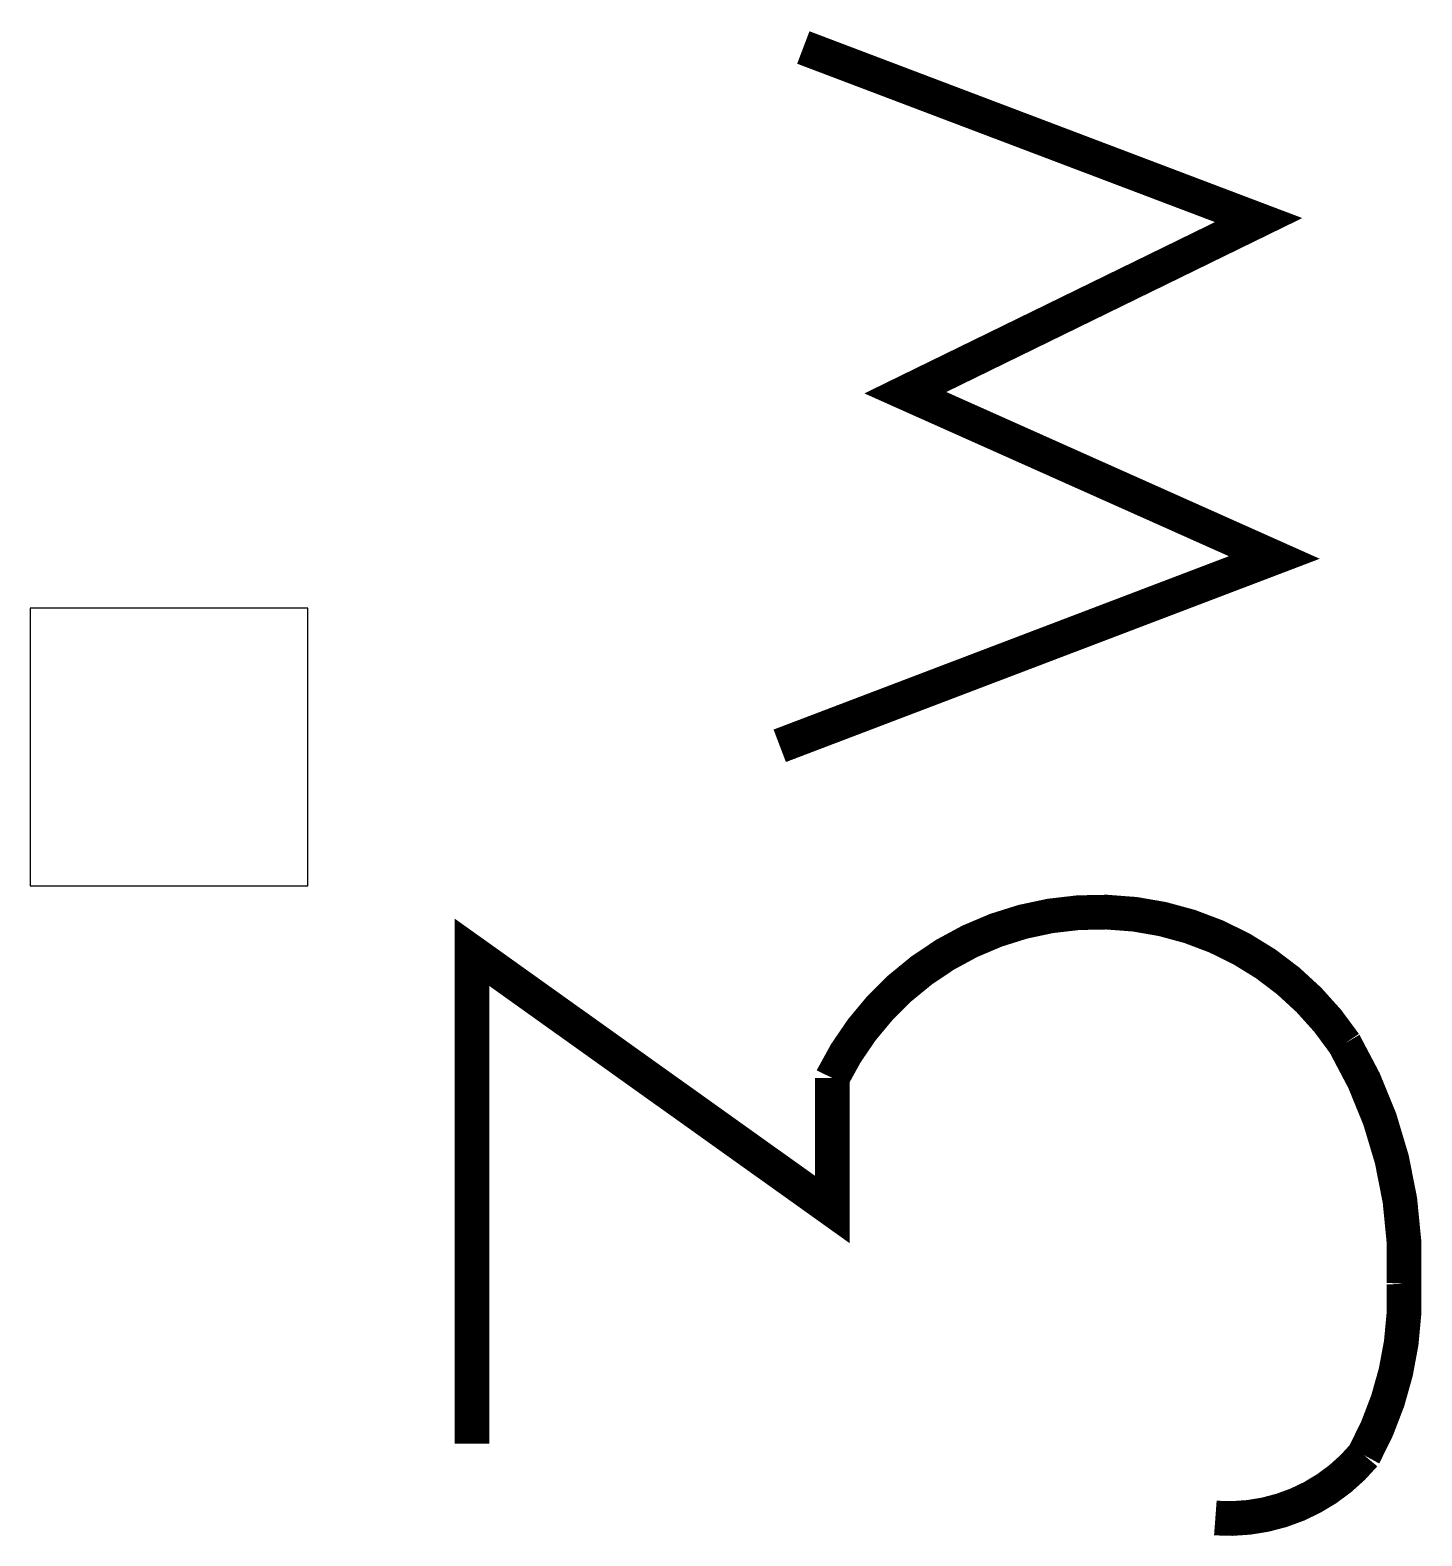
# Model space of a CAD drawing. Header units: millimetres. Extents: x -3097.492 to -3097.091, y 3754.519 to 3754.952.
import ezdxf

# ---------------------------------------------------------------- set-up
doc = ezdxf.new("R2010")
doc.units = ezdxf.units.MM
doc.header["$LTSCALE"] = 10
doc.layers.add('Ele_tomadas', color=2, linetype='Continuous')

msp = doc.modelspace()

# ---------------------------------------------------------------- linework, layer by layer
at = {"layer": 'Ele_tomadas', "color": 1, "const_width": 0.01}
msp.add_lwpolyline([(-3097.27561, 3754.74628), (-3097.13314, 3754.80052), (-3097.23943, 3754.84798), (-3097.13766, 3754.8977), (-3097.26882, 3754.94741)], dxfattribs=at)
at = {"layer": 'Ele_tomadas', "color": 3}
msp.add_lwpolyline([(-3097.49154, 3754.70594), (-3097.41154, 3754.70594), (-3097.41154, 3754.78594), (-3097.49154, 3754.78594)], close=True, dxfattribs=at)
at = {"layer": 'Ele_tomadas', "color": 1, "const_width": 0.01}
msp.add_lwpolyline([(-3097.36427, 3754.54526), (-3097.36427, 3754.68682), (-3097.26049, 3754.61275), (-3097.26049, 3754.65061, -0.578151), (-3097.11292, 3754.66051, -0.14619), (-3097.09578, 3754.59135, -0.137263), (-3097.10731, 3754.54197, -0.241847), (-3097.15013, 3754.52386, -0.91732)], format="xyb", dxfattribs=at)

doc.saveas('drawing.dxf')
